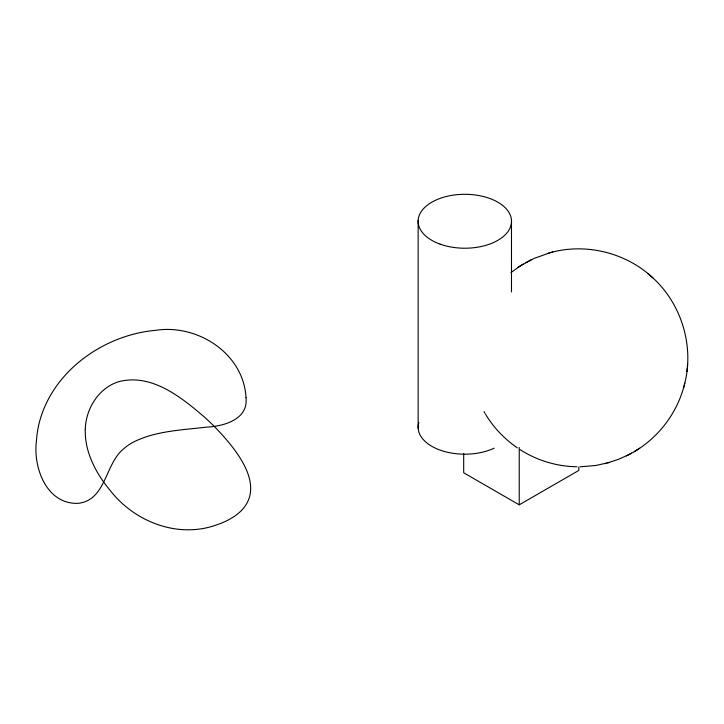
<?xml version="1.0" encoding="UTF-8"?>
<svg xmlns="http://www.w3.org/2000/svg" width="724" height="724" viewBox="0 0 724 724"><rect width="100%" height="100%" fill="white"/><g stroke="black" fill="none" stroke-linecap="round" stroke-linejoin="round"><path stroke-width="1.09" d="M684.28 385.177C694.868 346.253 681.257 302.161 650.65 275.935M686.94 371.502L687.23 368.426M687.329 367.159L687.619 364.082M628.993 454.545C655.872 440.807 676.379 415.259 684.035 386.073M683.492 388.154L684.832 383.077M510.999 272.514L520.71 265.663M520.601 265.735L534.068 258.432L549.914 252.776M517.922 267.418L523.262 264.052M636.993 449.939L639.672 448.247M634.342 451.622L636.894 450.011M463.695 453.622L463.695 472.763L519.226 504.827L578.802 470.428L578.802 467.052M607.689 462.898L618.314 459.396L628.83 454.618M525.95 262.513L531.28 259.744M626.314 455.93L631.645 453.161M548.041 253.282C584.168 242.341 625.563 252.079 653.012 278.007M551.118 252.45L552.801 251.997M580.051 466.799L595.789 465.505L609.563 462.392M604.793 463.677L606.486 463.215M576.992 466.781C556.901 466.473 536.9 460.491 520.013 449.577M517.361 447.875C504.574 439.088 493.623 427.622 485.605 414.327M647.944 273.572L650.224 275.563M484.039 411.639L485.071 413.449M519.226 447.405L519.226 504.827M511.479 220.268L511.488 291.971M418.146 220.331L418.155 428.219M494.166 448.192A46.698 26.96 0 0 1 441.043 450.428A46.698 26.96 0 0 1 418.852 422.463M85.278 429.368C84.69 447.043 91.658 464.102 101.297 478.609A266.839 154.058 0 0 0 109.713 489.867C134.221 521.914 178.366 539.09 217.263 524.656A66.898 38.625 0 0 0 241.264 510.701C264.522 486.971 239.427 454.093 222.34 434.988A400.481 231.218 0 0 0 205.145 417.703C181.833 397.603 151.814 373.104 118.827 381.657C98.591 387.883 85.776 408.798 85.278 429.368M246.015 397.748C248.432 419.685 223.454 426.327 206.358 427.151C181.869 430.101 156.185 430.78 133.668 441.957A59.802 34.526 0 0 0 123.623 448.853C104.853 463.966 106.247 500.257 78.056 503.334C46.517 504.51 33.005 467.487 36.417 441.052A310.831 179.452 0 0 1 38.996 423.857C51.775 371.493 103.532 334.895 155.796 330.298C197.733 323.899 243.689 353.556 246.015 397.748M440.092 244.133A46.698 26.96 0 0 0 511.488 222.187A46.698 26.96 0 0 0 442.88 197.462A46.698 26.96 0 0 0 440.092 244.133"/></g></svg>
